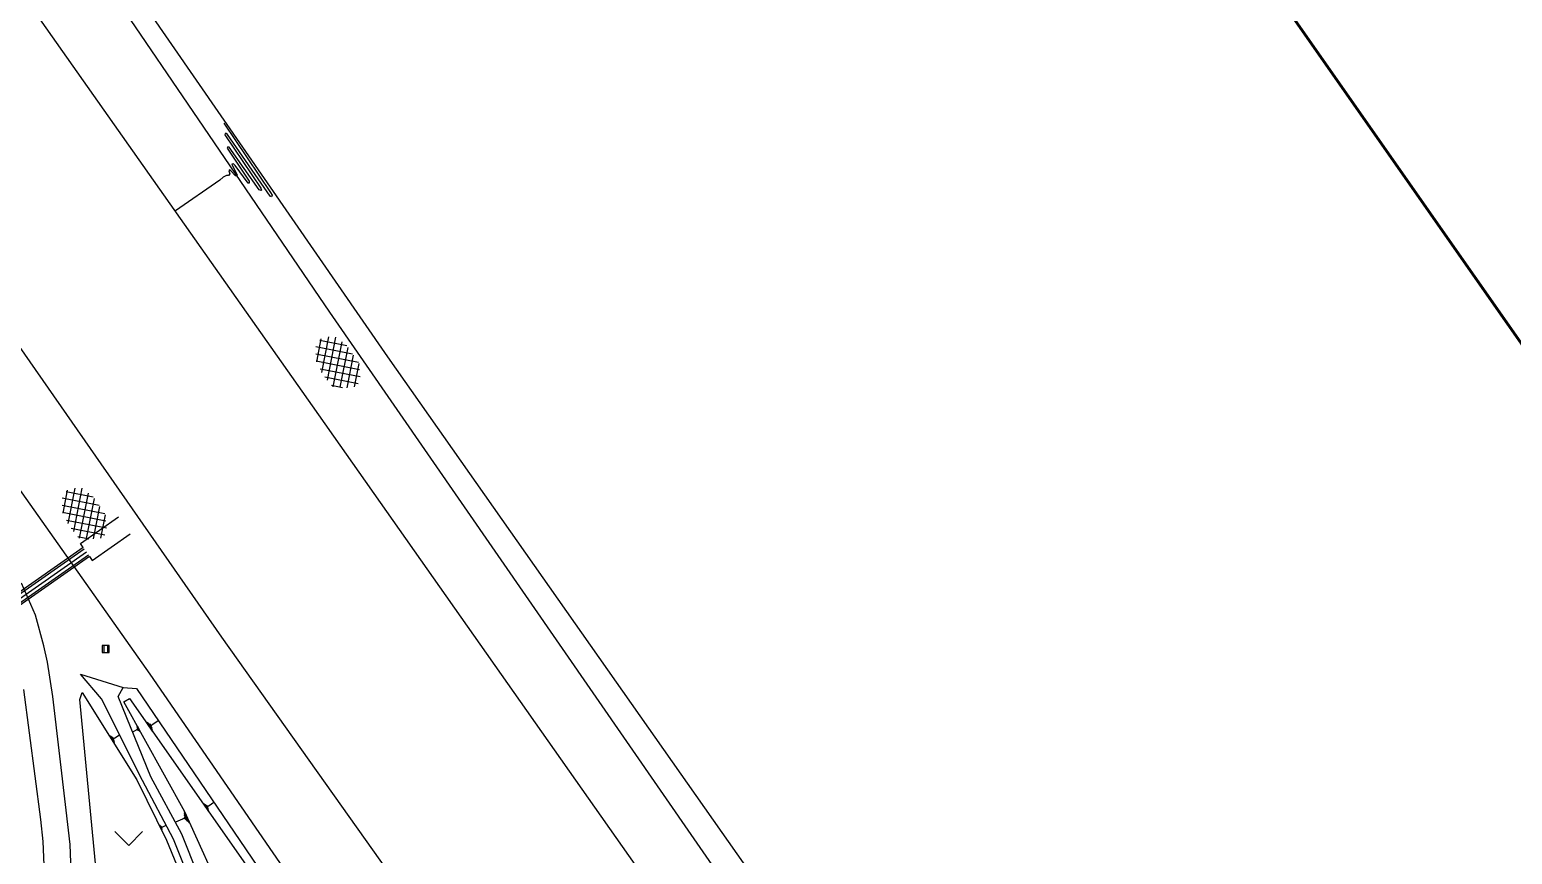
# Model space of a CAD drawing. Header units: millimetres. Extents: x 152904052 to 153933663, y 538271515 to 539240469.
# Drawn here: x 153522183 to 153681658, y 538727528 to 538816216 of the extents above; entities that cross this region are included whole.
import ezdxf

# ---------------------------------------------------------------- set-up
doc = ezdxf.new("R2010")
doc.units = ezdxf.units.MM
doc.set_wipeout_variables(frame=1)
doc.linetypes.add('DASHED', pattern=[19.05, 12.7, -6.35])
for name, color, linetype in [('SCHM', 9, 'Continuous'), ('TEXT', 7, 'Continuous'), ('ZONE', 1, 'DASHED')]:
    doc.layers.add(name, color=color, linetype=linetype)

msp = doc.modelspace()

# ---------------------------------------------------------------- linework, layer by layer
at = {"layer": 'SCHM'}
for p, q in [((153553064.5, 538780477.7), (153553548.6, 538782949.7)), ((153553379.1, 538782807.6), (153556298.2, 538782235.9)), ((153553610.4, 538779363.2), (153554357.4, 538783177.2)), ((153554210.5, 538778525.2), (153555117.9, 538783158.1)), ((153554835.4, 538777813.9), (153555781.4, 538782643.6)), ((153552960.8, 538781361.1), (153557551.6, 538780461.9)), ((153552965.5, 538782124.4), (153556924.9, 538781348.9)), ((153555588.9, 538777758.7), (153556429.4, 538782050.1)), ((153556343.3, 538777708.5), (153557027.8, 538781203.2)), ((153553010.9, 538780587), (153557666.8, 538779675.1)), ((153553425, 538779741.6), (153557727.5, 538778898.9)), ((153557125, 538777797.7), (153557617.2, 538780310.3)), ((153553924.5, 538778879.5), (153557533.4, 538778172.7)), ((153554657.2, 538777971.8), (153555838.3, 538777740.5)), ((153525785.5, 538764210.7), (153526269.6, 538766682.7)), ((153526100.1, 538766540.6), (153529019.2, 538765968.9)), ((153526331.4, 538763096.1), (153527078.4, 538766910.1)), ((153526931.5, 538762258.2), (153527839, 538766891.1)), ((153527556.5, 538761546.8), (153528502.4, 538766376.6)), ((153525681.8, 538765094), (153530272.6, 538764194.9)), ((153525686.5, 538765857.4), (153529645.9, 538765081.9)), ((153528309.9, 538761491.7), (153529150.5, 538765783.1)), ((153529064.3, 538761441.5), (153529748.8, 538764936.2)), ((153525732, 538764320), (153530387.9, 538763408)), ((153526146, 538763474.6), (153530448.6, 538762631.9)), ((153529846.1, 538761530.7), (153530338.2, 538764043.2)), ((153526645.6, 538762612.5), (153530254.4, 538761905.7)), ((153527378.2, 538761704.8), (153528559.3, 538761473.4))]:
    msp.add_line(p, q, dxfattribs=at)
for points in [[(153625127.4, 538674242.8), (153628012.4, 538680135.8), (153627930.4, 538680608.8), (153597260.3, 538723976.7), (153554481.2, 538785821.7), (153517752.2, 538839702.6), (153474599.1, 538899463.6), (153434395, 538956905.5), (153393239.9, 539016657.4), (153379529.2, 539036762.9)], [(153543061.8, 538806153.3), (153548084.6, 538798718.5), (153548278.4, 538798406.3), (153548199, 538798233.5), (153548060, 538798293.1), (153543454.5, 538804941.6), (153543324.8, 538805055), (153543204.1, 538805040.8), (153543192.1, 538804919.9), (153547056.6, 538799183.8), (153547110, 538798948.7), (153547073.1, 538798923.3), (153546860.7, 538798994.1), (153543658.1, 538803594.3), (153543501.8, 538803622.8), (153543441.6, 538803483.8), (153545793, 538799927.7), (153545807.4, 538799699.5), (153545669.3, 538799715.3), (153544278, 538801595.7), (153544090.7, 538801776.6), (153543938.6, 538801743.6), (153543956.2, 538801643), (153544496.9, 538800620.2), (153544455.3, 538800469), (153544330.7, 538800491.3), (153543826.2, 538801030.3), (153543691, 538801139.3), (153543618.2, 538801018.5), (153543717.6, 538800700.4), (153543577.9, 538800535.6), (153543344.9, 538800528.3), (153543144.8, 538800422), (153543013.1, 538800365.1), (153542649.8, 538800024.5), (153537855.4, 538796714.3)], [(153527935.3, 538760529.1), (153527648.6, 538760938.7), (153531744.3, 538763806.6)], [(153528623.6, 538759546.1), (153528910.4, 538759136.5), (153533006.2, 538762004.4)], [(153527935.3, 538760529.1), (153515183.8, 538751600.4)], [(153528623.6, 538759546.1), (153515872.1, 538750617.4)], [(153530147.3, 538749995.6), (153530147.3, 538749245.6)], [(153530597.3, 538749245.6), (153530597.3, 538749995.6)], [(153533730.8, 538741361.1), (153534064.5, 538740750.7), (153534077.2, 538740725.2), (153534069.8, 538740712.4), (153534059.5, 538740718), (153533752.3, 538741264.7), (153533743.1, 538741274.4), (153533733.7, 538741274.2), (153533731.9, 538741264.9), (153533988.5, 538740794.1), (153533991, 538740775.5), (153533987.9, 538740773.8), (153533972, 538740780.8), (153533758.2, 538741159.2), (153533746.4, 538741162.5), (153533740.7, 538741152.3), (153533896.4, 538740860.7), (153533895.9, 538740843), (153533885.3, 538740845.2), (153533791.6, 538741000.4), (153533778.4, 538741015.8), (153533766.5, 538741014.3), (153533767.1, 538741006.4), (153533801.4, 538740923.5), (153533797.1, 538740912.2), (153533787.6, 538740914.8), (153533752.6, 538740960.1), (153533742.9, 538740969.5), (153533736.4, 538740960.7), (153533741.8, 538740935.4), (153533729.8, 538740923.7), (153533711.8, 538740924.8), (153533695.6, 538740918.1), (153533685, 538740914.6), (153533654.5, 538740891), (153533260.3, 538740670.3)], [(153535394.7, 538740780.4), (153534781.3, 538741677.2), (153534757.6, 538741714.8), (153534767.1, 538741735.8), (153534784, 538741728.7), (153535346.3, 538740926.8), (153535362.1, 538740913.2), (153535376.7, 538740915), (153535378.1, 538740929.6), (153534906.1, 538741621.5), (153534899.5, 538741650), (153534904, 538741653.1), (153534929.7, 538741644.6), (153535320.7, 538741089.8), (153535339.7, 538741086.5), (153535346.9, 538741103.4), (153535059.7, 538741532.3), (153535057.8, 538741560), (153535074.5, 538741558.1), (153535244.3, 538741331.4), (153535267.1, 538741309.6), (153535285.5, 538741313.7), (153535283.3, 538741325.9), (153535217.1, 538741449.4), (153535222, 538741467.7), (153535237.1, 538741465.1), (153535298.6, 538741400.2), (153535315, 538741387.1), (153535323.8, 538741401.8), (153535311.5, 538741440.2), (153535328.3, 538741460.3), (153535356.5, 538741461.3), (153535380.7, 538741474.3), (153535396.6, 538741481.3), (153535440.3, 538741522.8), (153536018.6, 538741927)], [(153531294.1, 538739462.5), (153530829, 538740220.7), (153530811.2, 538740252.4), (153530819.8, 538740269.2), (153530833.3, 538740262.7), (153531260.5, 538739584.2), (153531272.8, 538739572.5), (153531284.9, 538739573.3), (153531286.6, 538739585.3), (153530928.8, 538740170.1), (153530924.6, 538740193.6), (153530928.3, 538740196), (153530949, 538740188.1), (153531246.2, 538739718.6), (153531261.6, 538739715.1), (153531268.1, 538739728.6), (153531050.7, 538740091), (153531050.3, 538740113.6), (153531063.9, 538740111.5), (153531193.5, 538739919.2), (153531211.3, 538739900.5), (153531226.5, 538739903.1), (153531225.2, 538739913.1), (153531176.1, 538740016.7), (153531180.8, 538740031.5), (153531193.1, 538740028.8), (153531240.7, 538739973.2), (153531253.6, 538739961.8), (153531261.4, 538739973.5), (153531252.9, 538740005.4), (153531267.5, 538740021.1), (153531290.6, 538740020.8), (153531310.8, 538740030.5), (153531324.1, 538740035.5), (153531361.6, 538740067.7), (153531850.8, 538740374.7)], [(153541440.1, 538732142.9), (153540904.5, 538732926.7), (153540883.8, 538732959.6), (153540892.1, 538732977.9), (153540906.8, 538732971.7), (153541397.9, 538732270.9), (153541411.7, 538732259), (153541424.5, 538732260.5), (153541425.7, 538732273.3), (153541013.5, 538732878), (153541007.7, 538732902.9), (153541011.6, 538732905.6), (153541034.1, 538732898.2), (153541375.6, 538732413.3), (153541392.2, 538732410.4), (153541398.4, 538732425.1), (153541147.6, 538732800), (153541146, 538732824.2), (153541160.6, 538732822.6), (153541308.9, 538732624.4), (153541328.8, 538732605.4), (153541344.9, 538732609), (153541343, 538732619.6), (153541285.2, 538732727.5), (153541289.5, 538732743.5), (153541302.7, 538732741.2), (153541356.4, 538732684.5), (153541370.7, 538732673), (153541378.4, 538732685.9), (153541367.7, 538732719.5), (153541382.3, 538732737), (153541407, 538732737.9), (153541428.1, 538732749.2), (153541442, 538732755.3), (153541480.2, 538732791.6), (153541985.6, 538733144.6)], [(153538818.1, 538732155.4), (153539327.5, 538730999.9), (153539346.6, 538730951.8), (153539331.2, 538730929.9), (153539313.5, 538730941.6), (153538842.1, 538731977.7), (153538827, 538731996.7), (153538809.9, 538731997.7), (153538805.2, 538731981.3), (153539196.8, 538731090.1), (153539198.3, 538731056.2), (153539192.6, 538731053.6), (153539164.9, 538731068.7), (153538836.6, 538731786), (153538815.6, 538731793.9), (153538803.8, 538731776.2), (153539040.4, 538731224.8), (153539036.7, 538731192.8), (153539018, 538731198.4), (153538872.4, 538731493.7), (153538851, 538731523.5), (153538829.1, 538731522.7), (153538829, 538731508.3), (153538878.3, 538731353.1), (153538868.7, 538731333.2), (153538852, 538731339.4), (153538795.6, 538731426.7), (153538779.6, 538731445.2), (153538766.5, 538731430.3), (153538772.3, 538731383.7), (153538748.9, 538731364.4), (153538716.4, 538731369.2), (153538686, 538731359.5), (153538666.4, 538731354.9), (153538607.5, 538731316.9), (153537860.6, 538730978.5)], [(153536401.9, 538730086.6), (153536155.1, 538730656.7), (153536145.9, 538730680.5), (153536153.5, 538730691.2), (153536162.2, 538730685.4), (153536390.6, 538730174.1), (153536398, 538730164.7), (153536406.4, 538730164.1), (153536408.7, 538730172.2), (153536219.1, 538730611.9), (153536218.5, 538730628.6), (153536221.3, 538730629.9), (153536234.8, 538730622.3), (153536394, 538730268.4), (153536404.3, 538730264.4), (153536410.1, 538730273.1), (153536295.6, 538730545.2), (153536297.5, 538730560.9), (153536306.7, 538730558), (153536377.3, 538730412.3), (153536387.8, 538730397.6), (153536398.6, 538730397.9), (153536398.6, 538730405), (153536374.9, 538730481.5), (153536379.7, 538730491.2), (153536387.9, 538730488.1), (153536415.3, 538730445), (153536423.1, 538730435.8), (153536429.6, 538730443.1), (153536426.9, 538730466.1), (153536438.5, 538730475.5), (153536454.5, 538730473), (153536469.5, 538730477.7), (153536479.2, 538730479.9), (153536508.2, 538730498.4), (153536876.8, 538730662.4)]]:
    msp.add_lwpolyline(points, dxfattribs=at)
at = {"layer": 'SCHM', "ltscale": 10}
for points in [[(153528055.8, 538760357.1), (153439669.3, 538698468.2)], [(153528503.2, 538759718.1), (153440116.7, 538697829.2)]]:
    msp.add_lwpolyline(points, dxfattribs=at)
at = {"layer": 'SCHM', "ltscale": 5, "flags": 128}
msp.add_lwpolyline([(153528279.5, 538760037.6), (153515527.9, 538751108.9)], dxfattribs=at)
at = {"layer": 'SCHM', "flags": 128}
msp.add_lwpolyline([(153530747.3, 538749995.6), (153529997.3, 538749995.6), (153529997.3, 538749245.6), (153530747.3, 538749245.6)], close=True, dxfattribs=at)
for points in [[(153531336.3, 538729995.6), (153532836.3, 538728495.6)], [(153532836.3, 538728495.6), (153534336.3, 538729995.6)]]:
    msp.add_lwpolyline(points, dxfattribs=at)
at = {"layer": 'SCHM'}
for points in [[(153629246.4, 538682825.8, 0), (153628907.6, 538684030.1, 0), (153560696.4, 538781016.9, 0), (153519555.8, 538840559, 0), (153484362.5, 538889835.4, 0), (153449021.1, 538939829.2, 0), (153406452, 539000622.8, 0), (153381133.5, 539037886.2, 0)], [(153624315.9, 538673834.7, 0), (153552618.5, 538775776.9, 0), (153510846, 538835019.8, 0), (153476678.6, 538883763.6, 0), (153443169.7, 538932305.1, 0), (153399459.8, 538994182.8, 0), (153373144.3, 539032292.1, 0)], [(153605671.7, 538661119.6, 0), (153586460.4, 538688420.7, 0), (153560864.3, 538725554.7, 0), (153542852.3, 538750871.7, 0), (153512591.2, 538794296.6, 0), (153496620.2, 538817330.6, 0), (153452331.1, 538880530.5, 0), (153423575, 538921468.5, 0), (153406889, 538945321.5, 0), (153380776, 538982784.4, 0), (153359219.9, 539013642.4, 0)], [(153595932.4, 538660118.7, 0), (153589993.4, 538667692.7, 0), (153579641.4, 538683515.7, 0), (153558123.3, 538714318.7, 0), (153553293.3, 538720573.7, 0), (153535150.3, 538746908.6, 0), (153505170.2, 538789297.6, 0), (153488580.2, 538812767.6, 0), (153444420.1, 538876207.5, 0), (153416296, 538916579.5, 0), (153373419, 538977884.4, 0), (153351708.9, 539008691.4, 0)], [(153521321.4, 538676356.6, 0), (153527017.3, 538709844.6, 0), (153527165.3, 538711420.6, 0), (153527222.3, 538712595.6, 0), (153526621.3, 538726666.6, 0), (153526526.3, 538728599.6, 0), (153526127.3, 538732293.6, 0), (153524672.3, 538744514.6, 0), (153524102.3, 538748185.6, 0), (153523699.3, 538749961.6, 0), (153522817.3, 538753249.6, 0), (153521322.3, 538756701.6, 0)], [(153540966.3, 538720913.6, 0), (153537672.3, 538729158.6, 0), (153534336.3, 538735464.6, 0), (153529893.3, 538744241.6, 0), (153527663.3, 538746900.6, 0), (153532230.3, 538745485.6, 0)], [(153509427.5, 538622577.6, 0), (153524226.3, 538711530.6, 0), (153524303.3, 538712687.6, 0), (153524231.3, 538714448.6, 0), (153523624.3, 538728906.6, 0), (153523383.3, 538731291.6, 0), (153521562.3, 538745249.6, 0)], [(153555325.4, 538630310.7, 0), (153556922.4, 538631292.7, 0), (153556913.4, 538641723.7, 0), (153557536.4, 538650013.7, 0), (153557401.4, 538656369.7, 0), (153556175.4, 538668149.7, 0), (153554974.4, 538676904.7, 0), (153551726.4, 538692344.7, 0), (153548543.3, 538705246.7, 0), (153546208.3, 538710824.7, 0), (153542129.3, 538720700.6, 0), (153538552.3, 538729698.6, 0), (153535212.3, 538735878.6, 0), (153531694.3, 538744514.6, 0), (153532230.3, 538745485.6, 0), (153533682.3, 538745365.6, 0), (153552248.3, 538718039.7, 0), (153557898.3, 538709588.7, 0), (153564821.3, 538696589.7, 0), (153567198.3, 538696853.7, 0), (153577170.4, 538682600.7, 0), (153588840.4, 538665856.7, 0), (153591499.4, 538661493.7, 0), (153592581.4, 538658497.7, 0)], [(153543290.3, 538722338.7, 0), (153538880.3, 538732094.6, 0), (153532327.3, 538743936.6, 0), (153532906.9, 538744286.7, 0), (153551421.3, 538717852.7, 0)]]:
    msp.add_polyline3d(points, dxfattribs=at)
msp.add_polyline3d([(153540127.3, 538721215.6, 0), (153539842.3, 538720755.6, 0), (153535638.3, 538717694.6, 0), (153530519.3, 538714176.6, 0), (153530428.3, 538714532.6, 0), (153527576.3, 538744182.6, 0), (153527836.3, 538744945.6, 0), (153533721.3, 538735541.6, 0), (153536905.3, 538729054.6, 0)], close=True, dxfattribs=at)
at = {"layer": 'ZONE', "linetype": 'Continuous', "lineweight": -3, "const_width": 300, "flags": 128}
msp.add_lwpolyline([(153735877.4, 538706412.6), (153236194.6, 538356530.9), (152963745.8, 538745628.2), (153463428.6, 539095509.8)], close=True, dxfattribs=at)

# ---------------------------------------------------------------- next in the draw order: wipeouts: each hides what was drawn before it
at = {"color": 1}
msp.add_wipeout([(153685772.8, 538811530.6), (153805962.6, 538895688.4), (153784453.5, 538926406.6), (153664263.7, 538842248.8)], dxfattribs=at).dxf.layer = 'TEXT'

doc.saveas('drawing.dxf')
